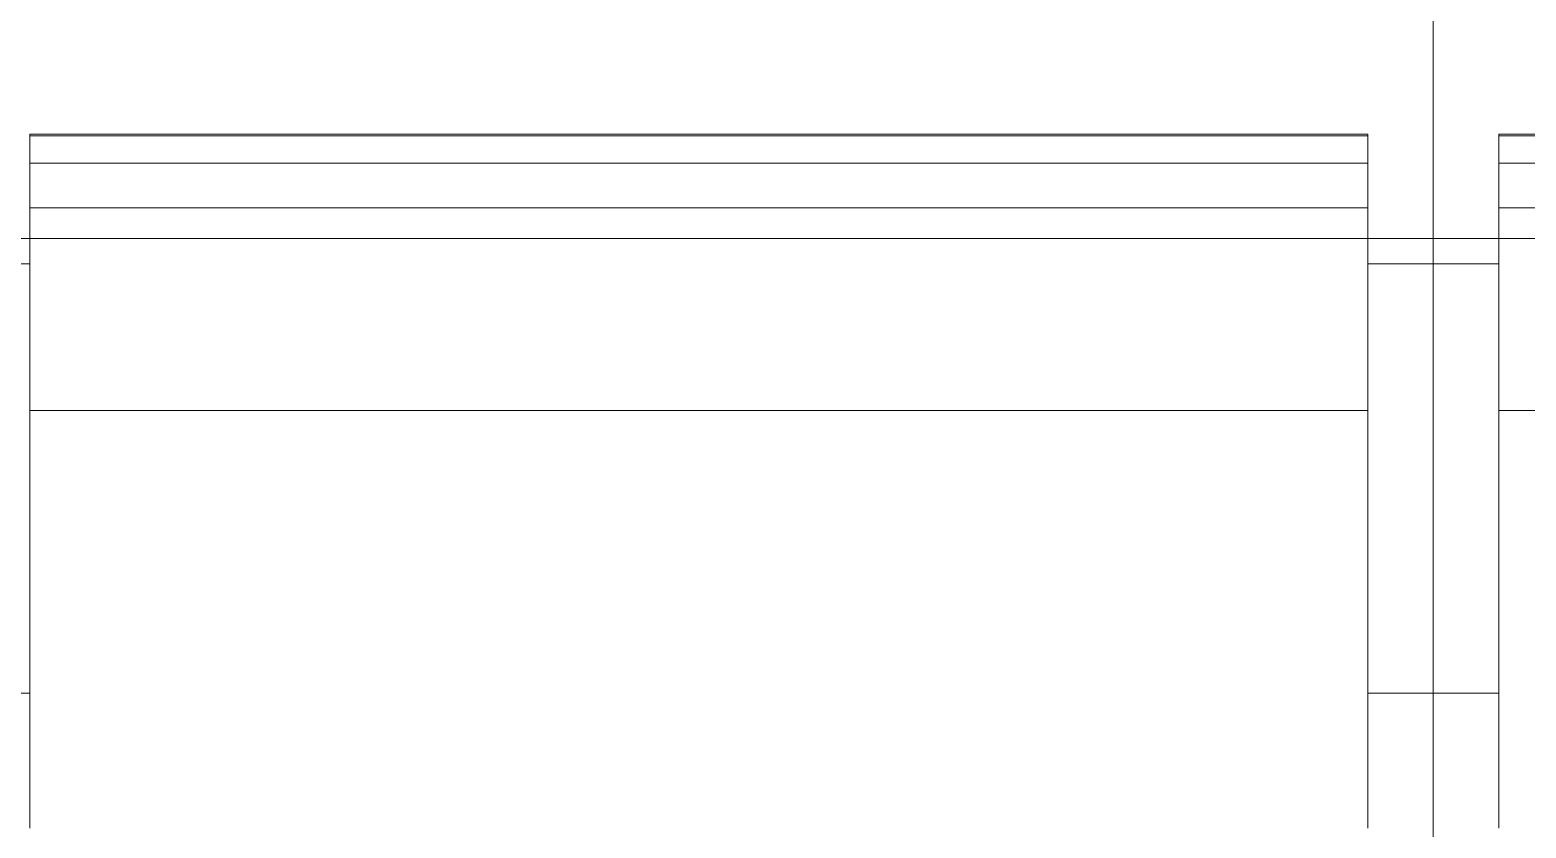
# Model space of a CAD drawing. Header units: millimetres. Extents: x -46169 to 237885, y -84465 to 18123.
# Drawn here: x 174202 to 174762, y -80503 to -80205 of the extents above; entities that cross this region are included whole.
import ezdxf

# ---------------------------------------------------------------- set-up
doc = ezdxf.new("R2010")
doc.units = ezdxf.units.MM
doc.header["$MEASUREMENT"] = 0
doc.linetypes.add('Wipeout_Contour', pattern=[1000, 0, -1000])
doc.layers.add('0_Pen_No__85', color=8, linetype='Continuous', lineweight=20)
doc.layers.add('New_A-35-M_FFE_Fixed_Pen_No__1', color=7, linetype='Continuous', lineweight=13)
doc.layers.add('New_A-25-M_Wall_Ext', color=7, linetype='Continuous')
doc.layers.add('New_A-35-M_FFE_Fixed', color=7, linetype='Continuous')

# ---------------------------------------------------------------- blocks, each defined once
blk = doc.blocks.new('Section Elem_129_3', base_point=(129666.67, -84332.61))
at = {"color": 254, "linetype": 'Wipeout_Contour', "lineweight": 0, "ltscale": 1151719.666154995}
blk.add_wipeout([(171506.71, -78182.61), (171506.71, -79726.43), (176107.11, -79726.43), (176107.11, -80282.61), (176666.48, -80282.61), (176666.48, -78182.61)], dxfattribs=at).dxf.layer = 'New_A-25-M_Wall_Ext'
blk = doc.blocks.new('Section Elem_146_3', base_point=(129666.67, -84332.61))
at = {"color": 254, "linetype": 'Wipeout_Contour', "lineweight": 0, "ltscale": 768089.867726}
blk.add_wipeout([(174201.61, -80243.61), (174201.61, -80244.13), (174702.61, -80244.13), (174702.61, -80243.61)], dxfattribs=at).dxf.layer = 'New_A-35-M_FFE_Fixed'
at = {"color": 254, "linetype": 'Wipeout_Contour', "lineweight": 0, "ltscale": 768108.367077}
blk.add_wipeout([(174201.61, -80254.45), (174201.61, -80255.42), (174702.61, -80255.42), (174702.61, -80254.45)], dxfattribs=at).dxf.layer = 'New_A-35-M_FFE_Fixed'
at = {"color": 254, "linetype": 'Wipeout_Contour', "lineweight": 0, "ltscale": 1152655.694712609}
blk.add_wipeout([(174201.61, -80346.96), (174201.61, -80503.33), (174231.61, -80503.33), (174672.61, -80503.33), (174702.61, -80503.33), (174702.61, -80346.96)], dxfattribs=at).dxf.layer = 'New_A-35-M_FFE_Fixed'
at = {"color": 254, "linetype": 'Wipeout_Contour', "lineweight": 0, "ltscale": 768113.013707}
blk.add_wipeout([(174201.61, -80256.82), (174201.61, -80258.61), (174702.61, -80258.61), (174702.61, -80256.82)], dxfattribs=at).dxf.layer = 'New_A-35-M_FFE_Fixed'
at = {"color": 254, "linetype": 'Wipeout_Contour', "lineweight": 0, "ltscale": 768198.817655}
blk.add_wipeout([(174702.61, -80271.08), (174201.61, -80271.08), (174201.61, -80346.96), (174702.61, -80346.96)], dxfattribs=at).dxf.layer = 'New_A-35-M_FFE_Fixed'
at = {"color": 254, "linetype": 'Wipeout_Contour', "lineweight": 0, "ltscale": 769240.841763}
blk.add_wipeout([(174702.61, -80371.46), (174727.11, -80371.46), (174727.11, -80351.09), (174702.61, -80351.09)], dxfattribs=at).dxf.layer = 'New_A-35-M_FFE_Fixed'
at = {"color": 254, "linetype": 'Wipeout_Contour', "lineweight": 0, "ltscale": 767365.915787}
blk.add_wipeout([(174177.11, -80391.97), (174201.61, -80391.97), (174201.61, -80371.46), (174177.11, -80371.46)], dxfattribs=at).dxf.layer = 'New_A-35-M_FFE_Fixed'
at = {"color": 254, "linetype": 'Wipeout_Contour', "lineweight": 0, "ltscale": 769309.279464}
blk.add_wipeout([(174727.11, -80391.97), (174702.61, -80391.97), (174702.61, -80412.46), (174727.11, -80412.46)], dxfattribs=at).dxf.layer = 'New_A-35-M_FFE_Fixed'
at = {"color": 254, "linetype": 'Wipeout_Contour', "lineweight": 0, "ltscale": 767468.3942}
blk.add_wipeout([(174177.11, -80432.81), (174177.11, -80452.87), (174201.61, -80452.87), (174201.61, -80432.81)], dxfattribs=at).dxf.layer = 'New_A-35-M_FFE_Fixed'
at = {"color": 254, "linetype": 'Wipeout_Contour', "lineweight": 0, "ltscale": 769434.516788}
blk.add_wipeout([(174702.61, -80480.58), (174727.11, -80480.58), (174727.11, -80473.58), (174702.61, -80473.58)], dxfattribs=at).dxf.layer = 'New_A-35-M_FFE_Fixed'
at = {"color": 254, "linetype": 'Wipeout_Contour', "lineweight": 0, "ltscale": 769457.988693}
blk.add_wipeout([(174702.61, -80494.61), (174727.11, -80494.61), (174727.11, -80487.59), (174702.61, -80487.59)], dxfattribs=at).dxf.layer = 'New_A-35-M_FFE_Fixed'
at = {"layer": 'New_A-35-M_FFE_Fixed_Pen_No__1', "linetype": 'Continuous'}
for p, q in [((174201.61, -80292.11), (174177.11, -80292.11)), ((174201.61, -80452.87), (174177.11, -80452.87))]:
    blk.add_line(p, q, dxfattribs=at)
at = {"color": 254, "linetype": 'Wipeout_Contour', "lineweight": 0, "ltscale": 768116.289094}
blk.add_wipeout([(174201.61, -80258.61), (174201.61, -80260.74), (174702.61, -80260.74), (174702.61, -80258.61)], dxfattribs=at).dxf.layer = 'New_A-35-M_FFE_Fixed'
at = {"color": 254, "linetype": 'Wipeout_Contour', "lineweight": 0, "ltscale": 768128.611658}
blk.add_wipeout([(174201.61, -80265.7), (174201.61, -80268.38), (174702.61, -80268.38), (174702.61, -80265.7)], dxfattribs=at).dxf.layer = 'New_A-35-M_FFE_Fixed'
at = {"color": 254, "linetype": 'Wipeout_Contour', "lineweight": 0, "ltscale": 769141.281072}
blk.add_wipeout([(174702.61, -80311.28), (174727.11, -80311.28), (174727.11, -80292.11), (174702.61, -80292.11)], dxfattribs=at).dxf.layer = 'New_A-35-M_FFE_Fixed'
at = {"color": 254, "linetype": 'Wipeout_Contour', "lineweight": 0, "ltscale": 767297.755581}
blk.add_wipeout([(174177.11, -80330.99), (174177.11, -80351.09), (174201.61, -80351.09), (174201.61, -80330.99)], dxfattribs=at).dxf.layer = 'New_A-35-M_FFE_Fixed'
at = {"color": 254, "linetype": 'Wipeout_Contour', "lineweight": 0, "ltscale": 769275.006345}
blk.add_wipeout([(174702.61, -80391.97), (174727.11, -80391.97), (174727.11, -80371.46), (174702.61, -80371.46)], dxfattribs=at).dxf.layer = 'New_A-35-M_FFE_Fixed'
at = {"color": 254, "linetype": 'Wipeout_Contour', "lineweight": 0, "ltscale": 769422.841051}
blk.add_wipeout([(174727.11, -80466.62), (174702.61, -80466.62), (174702.61, -80473.58), (174727.11, -80473.58)], dxfattribs=at).dxf.layer = 'New_A-35-M_FFE_Fixed'
at = {"color": 254, "linetype": 'Wipeout_Contour', "lineweight": 0, "ltscale": 769446.241208}
blk.add_wipeout([(174702.61, -80487.59), (174727.11, -80487.59), (174727.11, -80480.58), (174702.61, -80480.58)], dxfattribs=at).dxf.layer = 'New_A-35-M_FFE_Fixed'
at = {"color": 254, "linetype": 'Wipeout_Contour', "lineweight": 0, "ltscale": 769469.73372}
blk.add_wipeout([(174727.11, -80494.61), (174702.61, -80494.61), (174702.61, -80501.63), (174727.11, -80501.63)], dxfattribs=at).dxf.layer = 'New_A-35-M_FFE_Fixed'
at = {"layer": 'New_A-35-M_FFE_Fixed_Pen_No__1', "linetype": 'Continuous'}
blk.add_line((174201.61, -80503.33), (174201.61, -80346.96), dxfattribs=at)
at = {"color": 254, "linetype": 'Wipeout_Contour', "lineweight": 0, "ltscale": 768110.344191}
blk.add_wipeout([(174201.61, -80255.42), (174201.61, -80256.82), (174702.61, -80256.82), (174702.61, -80255.42)], dxfattribs=at).dxf.layer = 'New_A-35-M_FFE_Fixed'
at = {"color": 254, "linetype": 'Wipeout_Contour', "lineweight": 0, "ltscale": 768120.06418}
blk.add_wipeout([(174201.61, -80263.13), (174702.61, -80263.13), (174702.61, -80260.74), (174201.61, -80260.74)], dxfattribs=at).dxf.layer = 'New_A-35-M_FFE_Fixed'
at = {"color": 254, "linetype": 'Wipeout_Contour', "lineweight": 0, "ltscale": 768133.106929}
blk.add_wipeout([(174201.61, -80268.38), (174201.61, -80271.08), (174702.61, -80271.08), (174702.61, -80268.38)], dxfattribs=at).dxf.layer = 'New_A-35-M_FFE_Fixed'
at = {"color": 254, "linetype": 'Wipeout_Contour', "lineweight": 0, "ltscale": 769173.754008}
blk.add_wipeout([(174702.61, -80330.99), (174727.11, -80330.99), (174727.11, -80311.28), (174702.61, -80311.28)], dxfattribs=at).dxf.layer = 'New_A-35-M_FFE_Fixed'
at = {"color": 254, "linetype": 'Wipeout_Contour', "lineweight": 0, "ltscale": 769411.23934}
blk.add_wipeout([(174727.11, -80459.71), (174702.61, -80459.71), (174702.61, -80466.62), (174727.11, -80466.62)], dxfattribs=at).dxf.layer = 'New_A-35-M_FFE_Fixed'
at = {"color": 254, "linetype": 'Wipeout_Contour', "lineweight": 0, "ltscale": 769481.450593}
blk.add_wipeout([(174727.11, -80501.63), (174702.61, -80501.63), (174702.61, -80508.61), (174727.11, -80508.61)], dxfattribs=at).dxf.layer = 'New_A-35-M_FFE_Fixed'
at = {"layer": 'New_A-35-M_FFE_Fixed_Pen_No__1', "linetype": 'Continuous'}
blk.add_line((174201.61, -80346.96), (174201.61, -80271.08), dxfattribs=at)
at = {"color": 254, "linetype": 'Wipeout_Contour', "lineweight": 0, "ltscale": 768098.932812}
blk.add_wipeout([(174702.61, -80244.13), (174201.61, -80244.13), (174201.61, -80254.45), (174702.61, -80254.45)], dxfattribs=at).dxf.layer = 'New_A-35-M_FFE_Fixed'
at = {"color": 254, "linetype": 'Wipeout_Contour', "lineweight": 0, "ltscale": 768124.216573}
blk.add_wipeout([(174201.61, -80263.13), (174201.61, -80265.7), (174702.61, -80265.7), (174702.61, -80263.13)], dxfattribs=at).dxf.layer = 'New_A-35-M_FFE_Fixed'
at = {"color": 254, "linetype": 'Wipeout_Contour', "lineweight": 0, "ltscale": 769207.015303}
blk.add_wipeout([(174702.61, -80330.99), (174702.61, -80351.09), (174727.11, -80351.09), (174727.11, -80330.99)], dxfattribs=at).dxf.layer = 'New_A-35-M_FFE_Fixed'
at = {"color": 254, "linetype": 'Wipeout_Contour', "lineweight": 0, "ltscale": 769399.736981}
blk.add_wipeout([(174727.11, -80452.87), (174702.61, -80452.87), (174702.61, -80459.71), (174727.11, -80459.71)], dxfattribs=at).dxf.layer = 'New_A-35-M_FFE_Fixed'
at = {"layer": 'New_A-35-M_FFE_Fixed_Pen_No__1', "linetype": 'Continuous'}
for p, q in [((174201.61, -80255.42), (174201.61, -80254.45)), ((174201.61, -80256.82), (174201.61, -80255.42)), ((174201.61, -80258.61), (174201.61, -80256.82)), ((174201.61, -80260.74), (174201.61, -80258.61)), ((174201.61, -80263.13), (174201.61, -80260.74)), ((174201.61, -80265.7), (174201.61, -80263.13)), ((174201.61, -80268.38), (174201.61, -80265.7)), ((174201.61, -80271.08), (174201.61, -80268.38)), ((174702.61, -80346.96), (174201.61, -80346.96))]:
    blk.add_line(p, q, dxfattribs=at)
at = {"color": 254, "linetype": 'Wipeout_Contour', "lineweight": 0, "ltscale": 769065.986602}
blk.add_wipeout([(174702.61, -80249.35), (174702.61, -80263.87), (174727.11, -80263.87), (174727.11, -80249.35)], dxfattribs=at).dxf.layer = 'New_A-35-M_FFE_Fixed'
at = {"color": 254, "linetype": 'Wipeout_Contour', "lineweight": 0, "ltscale": 769377.230445}
blk.add_wipeout([(174727.11, -80432.81), (174702.61, -80432.81), (174702.61, -80452.87), (174727.11, -80452.87)], dxfattribs=at).dxf.layer = 'New_A-35-M_FFE_Fixed'
at = {"layer": 'New_A-35-M_FFE_Fixed_Pen_No__1', "linetype": 'Continuous'}
for p, q in [((174702.61, -80254.45), (174201.61, -80254.45)), ((174702.61, -80255.42), (174702.61, -80254.45)), ((174702.61, -80256.82), (174702.61, -80255.42)), ((174702.61, -80258.61), (174702.61, -80256.82)), ((174702.61, -80260.74), (174702.61, -80258.61)), ((174727.11, -80452.87), (174702.61, -80452.87))]:
    blk.add_line(p, q, dxfattribs=at)
at = {"color": 254, "linetype": 'Wipeout_Contour', "lineweight": 0, "ltscale": 1536181.479186878}
blk.add_wipeout([(174177.11, -80234.61), (174177.11, -80249.35), (174201.61, -80249.35), (174201.61, -80243.61), (174702.61, -80243.61), (174702.61, -80249.35), (174727.11, -80249.35), (174727.11, -80234.61)], dxfattribs=at).dxf.layer = 'New_A-35-M_FFE_Fixed'
at = {"color": 254, "linetype": 'Wipeout_Contour', "lineweight": 0, "ltscale": 769090.012623}
blk.add_wipeout([(174727.11, -80263.87), (174702.61, -80263.87), (174702.61, -80278.13), (174727.11, -80278.13)], dxfattribs=at).dxf.layer = 'New_A-35-M_FFE_Fixed'
at = {"color": 254, "linetype": 'Wipeout_Contour', "lineweight": 0, "ltscale": 769343.430748}
blk.add_wipeout([(174702.61, -80432.81), (174727.11, -80432.81), (174727.11, -80412.46), (174702.61, -80412.46)], dxfattribs=at).dxf.layer = 'New_A-35-M_FFE_Fixed'
at = {"layer": 'New_A-35-M_FFE_Fixed_Pen_No__1', "linetype": 'Continuous'}
for p, q in [((174201.61, -80244.13), (174201.61, -80243.61)), ((174702.61, -80243.61), (174201.61, -80243.61)), ((174702.61, -80244.13), (174201.61, -80244.13)), ((174201.61, -80254.45), (174201.61, -80244.13)), ((174702.61, -80244.13), (174702.61, -80243.61)), ((174702.61, -80254.45), (174702.61, -80244.13)), ((174702.61, -80263.13), (174702.61, -80260.74)), ((174702.61, -80265.7), (174702.61, -80263.13)), ((174702.61, -80268.38), (174702.61, -80265.7)), ((174702.61, -80271.08), (174702.61, -80268.38)), ((174702.61, -80271.08), (174201.61, -80271.08)), ((174702.61, -80503.33), (174702.61, -80346.96))]:
    blk.add_line(p, q, dxfattribs=at)
at = {"color": 254, "linetype": 'Wipeout_Contour', "lineweight": 0, "ltscale": 768061.923696}
blk.add_wipeout([(174177.11, -80234.61), (174727.11, -80234.61), (174727.11, -80219.66), (174177.11, -80219.66)], dxfattribs=at).dxf.layer = 'New_A-35-M_FFE_Fixed'
at = {"color": 254, "linetype": 'Wipeout_Contour', "lineweight": 0, "ltscale": 769113.594632}
blk.add_wipeout([(174702.61, -80278.13), (174702.61, -80292.11), (174727.11, -80292.11), (174727.11, -80278.13)], dxfattribs=at).dxf.layer = 'New_A-35-M_FFE_Fixed'
at = {"layer": 'New_A-35-M_FFE_Fixed_Pen_No__1', "linetype": 'Continuous'}
for p, q in [((174702.61, -80346.96), (174702.61, -80271.08)), ((174727.11, -80292.11), (174702.61, -80292.11))]:
    blk.add_line(p, q, dxfattribs=at)
at = {"color": 254, "linetype": 'Wipeout_Contour', "lineweight": 0, "ltscale": 768036.798664}
blk.add_wipeout([(174177.11, -80219.66), (174727.11, -80219.66), (174727.11, -80204.54), (174177.11, -80204.54)], dxfattribs=at).dxf.layer = 'New_A-35-M_FFE_Fixed'
blk = doc.blocks.new('Section Elem_147_3', base_point=(129666.67, -84332.61))
at = {"color": 254, "linetype": 'Wipeout_Contour', "lineweight": 0, "ltscale": 770010.855874}
blk.add_wipeout([(175277.11, -80189.27), (174727.11, -80189.27), (174727.11, -80204.54), (175277.11, -80204.54)], dxfattribs=at).dxf.layer = 'New_A-35-M_FFE_Fixed'
at = {"color": 254, "linetype": 'Wipeout_Contour', "lineweight": 0, "ltscale": 770089.112446}
blk.add_wipeout([(174751.61, -80243.61), (174751.61, -80244.13), (175252.61, -80244.13), (175252.61, -80243.61)], dxfattribs=at).dxf.layer = 'New_A-35-M_FFE_Fixed'
at = {"color": 254, "linetype": 'Wipeout_Contour', "lineweight": 0, "ltscale": 770107.563771}
blk.add_wipeout([(174751.61, -80254.45), (174751.61, -80255.42), (175252.61, -80255.42), (175252.61, -80254.45)], dxfattribs=at).dxf.layer = 'New_A-35-M_FFE_Fixed'
at = {"color": 254, "linetype": 'Wipeout_Contour', "lineweight": 0, "ltscale": 1155653.210241849}
blk.add_wipeout([(174751.61, -80346.96), (174751.61, -80503.33), (174781.61, -80503.33), (175222.61, -80503.33), (175252.61, -80503.33), (175252.61, -80346.96)], dxfattribs=at).dxf.layer = 'New_A-35-M_FFE_Fixed'
at = {"color": 254, "linetype": 'Wipeout_Contour', "lineweight": 0, "ltscale": 770112.198339}
blk.add_wipeout([(174751.61, -80256.82), (174751.61, -80258.61), (175252.61, -80258.61), (175252.61, -80256.82)], dxfattribs=at).dxf.layer = 'New_A-35-M_FFE_Fixed'
at = {"color": 254, "linetype": 'Wipeout_Contour', "lineweight": 0, "ltscale": 770197.77958}
blk.add_wipeout([(174751.61, -80346.96), (175252.61, -80346.96), (175252.61, -80271.08), (174751.61, -80271.08)], dxfattribs=at).dxf.layer = 'New_A-35-M_FFE_Fixed'
at = {"color": 254, "linetype": 'Wipeout_Contour', "lineweight": 0, "ltscale": 769329.876385}
blk.add_wipeout([(174727.11, -80351.09), (174727.11, -80371.46), (174751.61, -80371.46), (174751.61, -80351.09)], dxfattribs=at).dxf.layer = 'New_A-35-M_FFE_Fixed'
at = {"color": 254, "linetype": 'Wipeout_Contour', "lineweight": 0, "ltscale": 769398.306146}
blk.add_wipeout([(174727.11, -80412.46), (174751.61, -80412.46), (174751.61, -80391.97), (174727.11, -80391.97)], dxfattribs=at).dxf.layer = 'New_A-35-M_FFE_Fixed'
at = {"color": 254, "linetype": 'Wipeout_Contour', "lineweight": 0, "ltscale": 769523.529015}
blk.add_wipeout([(174727.11, -80473.58), (174727.11, -80480.58), (174751.61, -80480.58), (174751.61, -80473.58)], dxfattribs=at).dxf.layer = 'New_A-35-M_FFE_Fixed'
at = {"color": 254, "linetype": 'Wipeout_Contour', "lineweight": 0, "ltscale": 769546.998217}
blk.add_wipeout([(174727.11, -80494.61), (174751.61, -80494.61), (174751.61, -80487.59), (174727.11, -80487.59)], dxfattribs=at).dxf.layer = 'New_A-35-M_FFE_Fixed'
at = {"color": 254, "linetype": 'Wipeout_Contour', "lineweight": 0, "ltscale": 770115.465223}
blk.add_wipeout([(174751.61, -80258.61), (174751.61, -80260.74), (175252.61, -80260.74), (175252.61, -80258.61)], dxfattribs=at).dxf.layer = 'New_A-35-M_FFE_Fixed'
at = {"color": 254, "linetype": 'Wipeout_Contour', "lineweight": 0, "ltscale": 770127.755799}
blk.add_wipeout([(174751.61, -80265.7), (174751.61, -80268.38), (175252.61, -80268.38), (175252.61, -80265.7)], dxfattribs=at).dxf.layer = 'New_A-35-M_FFE_Fixed'
at = {"color": 254, "linetype": 'Wipeout_Contour', "lineweight": 0, "ltscale": 769230.327189}
blk.add_wipeout([(174751.61, -80292.11), (174727.11, -80292.11), (174727.11, -80311.28), (174751.61, -80311.28)], dxfattribs=at).dxf.layer = 'New_A-35-M_FFE_Fixed'
at = {"color": 254, "linetype": 'Wipeout_Contour', "lineweight": 0, "ltscale": 769364.036989}
blk.add_wipeout([(174727.11, -80391.97), (174751.61, -80391.97), (174751.61, -80371.46), (174727.11, -80371.46)], dxfattribs=at).dxf.layer = 'New_A-35-M_FFE_Fixed'
at = {"color": 254, "linetype": 'Wipeout_Contour', "lineweight": 0, "ltscale": 769511.854592}
blk.add_wipeout([(174727.11, -80466.62), (174727.11, -80473.58), (174751.61, -80473.58), (174751.61, -80466.62)], dxfattribs=at).dxf.layer = 'New_A-35-M_FFE_Fixed'
at = {"color": 254, "linetype": 'Wipeout_Contour', "lineweight": 0, "ltscale": 769535.252076}
blk.add_wipeout([(174727.11, -80480.58), (174727.11, -80487.59), (174751.61, -80487.59), (174751.61, -80480.58)], dxfattribs=at).dxf.layer = 'New_A-35-M_FFE_Fixed'
at = {"color": 254, "linetype": 'Wipeout_Contour', "lineweight": 0, "ltscale": 769558.74185}
blk.add_wipeout([(174727.11, -80501.63), (174751.61, -80501.63), (174751.61, -80494.61), (174727.11, -80494.61)], dxfattribs=at).dxf.layer = 'New_A-35-M_FFE_Fixed'
at = {"layer": 'New_A-35-M_FFE_Fixed_Pen_No__1', "linetype": 'Continuous'}
for p, q in [((174727.11, -80391.97), (174727.11, -80371.46)), ((174727.11, -80480.58), (174727.11, -80473.58)), ((174727.11, -80487.59), (174727.11, -80480.58)), ((174727.11, -80494.61), (174727.11, -80487.59))]:
    blk.add_line(p, q, dxfattribs=at)
at = {"color": 254, "linetype": 'Wipeout_Contour', "lineweight": 0, "ltscale": 770109.535752}
blk.add_wipeout([(174751.61, -80255.42), (174751.61, -80256.82), (175252.61, -80256.82), (175252.61, -80255.42)], dxfattribs=at).dxf.layer = 'New_A-35-M_FFE_Fixed'
at = {"color": 254, "linetype": 'Wipeout_Contour', "lineweight": 0, "ltscale": 770119.230509}
blk.add_wipeout([(174751.61, -80263.13), (175252.61, -80263.13), (175252.61, -80260.74), (174751.61, -80260.74)], dxfattribs=at).dxf.layer = 'New_A-35-M_FFE_Fixed'
at = {"color": 254, "linetype": 'Wipeout_Contour', "lineweight": 0, "ltscale": 770132.239401}
blk.add_wipeout([(174751.61, -80268.38), (174751.61, -80271.08), (175252.61, -80271.08), (175252.61, -80268.38)], dxfattribs=at).dxf.layer = 'New_A-35-M_FFE_Fixed'
at = {"color": 254, "linetype": 'Wipeout_Contour', "lineweight": 0, "ltscale": 769262.796376}
blk.add_wipeout([(174727.11, -80330.99), (174751.61, -80330.99), (174751.61, -80311.28), (174727.11, -80311.28)], dxfattribs=at).dxf.layer = 'New_A-35-M_FFE_Fixed'
at = {"color": 254, "linetype": 'Wipeout_Contour', "lineweight": 0, "ltscale": 769500.254237}
blk.add_wipeout([(174727.11, -80459.71), (174727.11, -80466.62), (174751.61, -80466.62), (174751.61, -80459.71)], dxfattribs=at).dxf.layer = 'New_A-35-M_FFE_Fixed'
at = {"color": 254, "linetype": 'Wipeout_Contour', "lineweight": 0, "ltscale": 961972.887741}
blk.add_wipeout([(174751.61, -80501.63), (174727.11, -80501.63), (174727.11, -80508.61), (174751.61, -80508.61), (174751.61, -80503.33)], dxfattribs=at).dxf.layer = 'New_A-35-M_FFE_Fixed'
at = {"layer": 'New_A-35-M_FFE_Fixed_Pen_No__1', "linetype": 'Continuous'}
for p, q in [((174727.11, -80473.58), (174727.11, -80466.62)), ((174727.11, -80501.63), (174727.11, -80494.61)), ((174727.11, -80508.61), (174727.11, -80501.63))]:
    blk.add_line(p, q, dxfattribs=at)
at = {"color": 254, "linetype": 'Wipeout_Contour', "lineweight": 0, "ltscale": 770098.153998}
blk.add_wipeout([(174751.61, -80244.13), (174751.61, -80254.45), (175252.61, -80254.45), (175252.61, -80244.13)], dxfattribs=at).dxf.layer = 'New_A-35-M_FFE_Fixed'
at = {"color": 254, "linetype": 'Wipeout_Contour', "lineweight": 0, "ltscale": 770123.372123}
blk.add_wipeout([(174751.61, -80263.13), (174751.61, -80265.7), (175252.61, -80265.7), (175252.61, -80263.13)], dxfattribs=at).dxf.layer = 'New_A-35-M_FFE_Fixed'
at = {"color": 254, "linetype": 'Wipeout_Contour', "lineweight": 0, "ltscale": 961633.337099}
blk.add_wipeout([(174727.11, -80330.99), (174727.11, -80351.09), (174751.61, -80351.09), (174751.61, -80346.96), (174751.61, -80330.99)], dxfattribs=at).dxf.layer = 'New_A-35-M_FFE_Fixed'
at = {"color": 254, "linetype": 'Wipeout_Contour', "lineweight": 0, "ltscale": 769488.753218}
blk.add_wipeout([(174727.11, -80459.71), (174751.61, -80459.71), (174751.61, -80452.87), (174727.11, -80452.87)], dxfattribs=at).dxf.layer = 'New_A-35-M_FFE_Fixed'
at = {"layer": 'New_A-35-M_FFE_Fixed_Pen_No__1', "linetype": 'Continuous'}
for p, q in [((174727.11, -80330.99), (174727.11, -80311.28)), ((174727.11, -80351.09), (174727.11, -80330.99)), ((175252.61, -80346.96), (174751.61, -80346.96)), ((174727.11, -80371.46), (174727.11, -80351.09)), ((174727.11, -80466.62), (174727.11, -80459.71))]:
    blk.add_line(p, q, dxfattribs=at)
at = {"color": 254, "linetype": 'Wipeout_Contour', "lineweight": 0, "ltscale": 769155.041458}
blk.add_wipeout([(174727.11, -80249.35), (174727.11, -80263.87), (174751.61, -80263.87), (174751.61, -80249.35)], dxfattribs=at).dxf.layer = 'New_A-35-M_FFE_Fixed'
at = {"color": 254, "linetype": 'Wipeout_Contour', "lineweight": 0, "ltscale": 769466.249301}
blk.add_wipeout([(174727.11, -80452.87), (174751.61, -80452.87), (174751.61, -80432.81), (174727.11, -80432.81)], dxfattribs=at).dxf.layer = 'New_A-35-M_FFE_Fixed'
at = {"layer": 'New_A-35-M_FFE_Fixed_Pen_No__1', "linetype": 'Continuous'}
for p, q in [((174751.61, -80255.42), (174751.61, -80254.45)), ((175252.61, -80254.45), (174751.61, -80254.45)), ((174751.61, -80256.82), (174751.61, -80255.42)), ((174751.61, -80258.61), (174751.61, -80256.82)), ((174751.61, -80260.74), (174751.61, -80258.61)), ((174751.61, -80452.87), (174727.11, -80452.87)), ((174727.11, -80459.71), (174727.11, -80452.87))]:
    blk.add_line(p, q, dxfattribs=at)
at = {"color": 254, "linetype": 'Wipeout_Contour', "lineweight": 0, "ltscale": 1925224.858824264}
blk.add_wipeout([(174727.11, -80249.35), (174751.61, -80249.35), (174751.61, -80244.13), (174751.61, -80243.61), (175252.61, -80243.61), (175252.61, -80244.13), (175252.61, -80249.35), (175277.11, -80249.35), (175277.11, -80234.61), (174727.11, -80234.61)], dxfattribs=at).dxf.layer = 'New_A-35-M_FFE_Fixed'
at = {"color": 254, "linetype": 'Wipeout_Contour', "lineweight": 0, "ltscale": 961482.142413}
blk.add_wipeout([(174751.61, -80263.87), (174727.11, -80263.87), (174727.11, -80278.13), (174751.61, -80278.13), (174751.61, -80265.7)], dxfattribs=at).dxf.layer = 'New_A-35-M_FFE_Fixed'
at = {"color": 254, "linetype": 'Wipeout_Contour', "lineweight": 0, "ltscale": 769432.453481}
blk.add_wipeout([(174727.11, -80412.46), (174727.11, -80432.81), (174751.61, -80432.81), (174751.61, -80412.46)], dxfattribs=at).dxf.layer = 'New_A-35-M_FFE_Fixed'
at = {"layer": 'New_A-35-M_FFE_Fixed_Pen_No__1', "linetype": 'Continuous'}
for p, q in [((174751.61, -80244.13), (174751.61, -80243.61)), ((175252.61, -80243.61), (174751.61, -80243.61)), ((175252.61, -80244.13), (174751.61, -80244.13)), ((174751.61, -80254.45), (174751.61, -80244.13)), ((174727.11, -80263.87), (174727.11, -80249.35)), ((174751.61, -80263.13), (174751.61, -80260.74)), ((174751.61, -80265.7), (174751.61, -80263.13)), ((174751.61, -80268.38), (174751.61, -80265.7)), ((174751.61, -80271.08), (174751.61, -80268.38)), ((175252.61, -80271.08), (174751.61, -80271.08)), ((174751.61, -80503.33), (174751.61, -80346.96)), ((174727.11, -80412.46), (174727.11, -80391.97)), ((174727.11, -80432.81), (174727.11, -80412.46)), ((174727.11, -80452.87), (174727.11, -80432.81))]:
    blk.add_line(p, q, dxfattribs=at)
at = {"color": 254, "linetype": 'Wipeout_Contour', "lineweight": 0, "ltscale": 770061.240822}
blk.add_wipeout([(174727.11, -80234.61), (175277.11, -80234.61), (175277.11, -80219.66), (174727.11, -80219.66)], dxfattribs=at).dxf.layer = 'New_A-35-M_FFE_Fixed'
at = {"color": 254, "linetype": 'Wipeout_Contour', "lineweight": 0, "ltscale": 961514.516445}
blk.add_wipeout([(174751.61, -80278.13), (174727.11, -80278.13), (174727.11, -80292.11), (174751.61, -80292.11), (174751.61, -80286.32)], dxfattribs=at).dxf.layer = 'New_A-35-M_FFE_Fixed'
at = {"layer": 'New_A-35-M_FFE_Fixed_Pen_No__1', "linetype": 'Continuous'}
for p, q in [((174727.11, -80249.35), (174727.11, -80234.61)), ((174727.11, -80278.13), (174727.11, -80263.87)), ((174751.61, -80346.96), (174751.61, -80271.08)), ((174727.11, -80292.11), (174727.11, -80278.13)), ((174751.61, -80292.11), (174727.11, -80292.11)), ((174727.11, -80311.28), (174727.11, -80292.11))]:
    blk.add_line(p, q, dxfattribs=at)
at = {"color": 254, "linetype": 'Wipeout_Contour', "lineweight": 0, "ltscale": 770036.181024}
blk.add_wipeout([(175277.11, -80219.66), (175277.11, -80204.54), (174727.11, -80204.54), (174727.11, -80219.66)], dxfattribs=at).dxf.layer = 'New_A-35-M_FFE_Fixed'
at = {"layer": 'New_A-35-M_FFE_Fixed_Pen_No__1', "linetype": 'Continuous'}
for p, q in [((174727.11, -80204.54), (174727.11, -80189.27)), ((174727.11, -80219.66), (174727.11, -80204.54)), ((174727.11, -80234.61), (174727.11, -80219.66))]:
    blk.add_line(p, q, dxfattribs=at)
blk = doc.blocks.new('I-06 Lecture Theatre Elevation_STORY_MARKER', base_point=(129666.67, -84332.61))
at = {"layer": '0_Pen_No__85', "linetype": 'Continuous'}
blk.add_line((164194, -80282.61), (177009.41, -80282.61), dxfattribs=at)

msp = doc.modelspace()

# ---------------------------------------------------------------- block references
at = {"layer": 'New_A-25-M_Wall_Ext'}
msp.add_blockref('Section Elem_129_3', (129666.67, -84332.61), dxfattribs=at)

# ---------------------------------------------------------------- next in the draw order: block references
at = {"layer": 'New_A-35-M_FFE_Fixed'}
msp.add_blockref('Section Elem_146_3', (129666.67, -84332.61), dxfattribs=at)

# ---------------------------------------------------------------- next in the draw order: block references
msp.add_blockref('Section Elem_147_3', (129666.67, -84332.61), dxfattribs=at)

# ---------------------------------------------------------------- next in the draw order: block references
at = {"linetype": 'Continuous', "lineweight": 0}
msp.add_blockref('I-06 Lecture Theatre Elevation_STORY_MARKER', (129666.67, -84332.61), dxfattribs=at)

doc.saveas('drawing.dxf')
